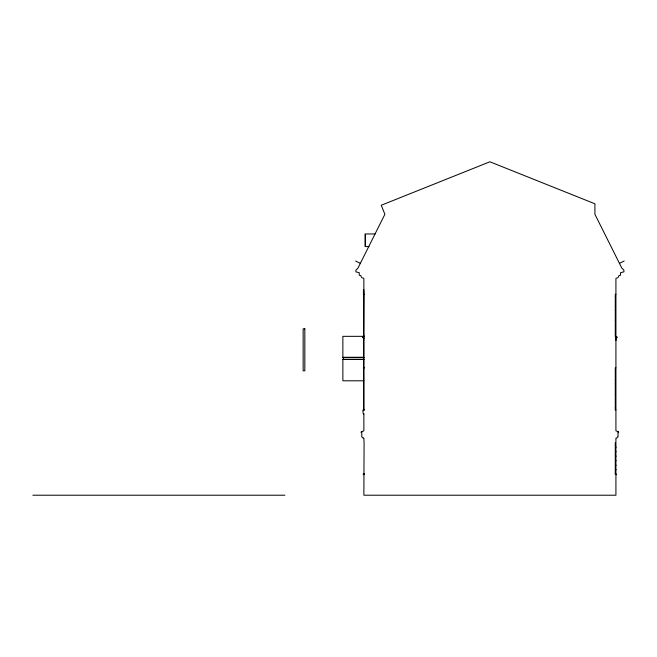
<?xml version="1.0" encoding="UTF-8"?>
<svg xmlns="http://www.w3.org/2000/svg" width="657" height="657" viewBox="0 0 657 657"><rect width="100%" height="100%" fill="white"/><g stroke="black" fill="none" stroke-linecap="round" stroke-linejoin="round"><path stroke-width="0.99" d="M363.871 337.427L362.845 337.427L363.871 336.852M615.921 446.99L615.921 447.409M615.921 451.49L615.921 451.917M615.921 455.991L615.921 456.418M615.921 460.491L615.921 460.918M615.921 465L615.921 465.419M615.921 469.5L615.921 469.919M363.239 474.748L364.504 473.549M619.452 263.375L624.15 261.026M364.504 336.105L362.845 336.696L362.845 337.427M364.504 409.623L362.845 410.214L363.239 413.729L363.871 414.05M363.239 474.436L364.504 473.984M374.991 233.966L365.054 233.966L365.054 246.572L369.029 246.572M363.871 289.597L363.452 289.597L363.452 294.32L364.504 294.32M363.871 290.649L363.666 337.008M615.921 294.32L615.289 294.32L615.289 336.335M363.871 336.335L342.872 336.335L342.872 357.441L363.871 357.441M615.921 336.852L616.948 337.427L615.921 337.427M363.871 338.117L363.239 338.117L363.239 336.852M615.921 338.117L616.553 338.117L616.553 336.852M363.871 338.33L363.452 338.117M615.921 338.33L616.34 338.117M363.871 340.531L363.666 338.33M615.921 340.531L616.135 338.33M342.872 357.334L363.871 357.334M363.871 359.33L342.872 359.33L342.872 380.797L363.871 380.797M342.872 359.436L363.871 359.404M363.871 367.838L364.504 367.838M615.921 367.838L615.289 367.838L615.289 409.845M32.85 495.214L284.9 495.214M615.289 336.105L616.948 336.696L616.948 337.427M615.289 409.623L615.921 409.845M615.289 473.984L616.553 474.748M355.642 261.026L360.34 263.375M615.289 473.549L616.553 474.436M615.395 295.978L615.395 296.824M615.395 306.211L615.395 307.057M615.395 309.948L615.395 310.786M615.395 320.181L615.395 321.018M615.395 333.83L615.395 334.676M615.395 369.497L615.395 370.334M615.395 379.73L615.395 380.567M615.395 383.466L615.395 384.304M615.395 393.691L615.395 394.537M615.395 407.348L615.395 408.186M615.395 444.362L615.395 445.2M615.395 454.595L615.395 455.432M615.395 471.71L615.395 472.547M615.289 442.703L615.289 474.206M365.473 235.025L365.473 245.513M363.871 410.633L363.871 278.568L363.452 278.149A2.521 2.521 0 0 1 360.931 275.628L359.256 275.209L359.256 272.688L355.889 271.85L355.889 270.167L357.991 268.072L384.879 214.297L381.257 205.247L489.9 161.786L594.913 203.793L594.913 214.297L621.801 268.072L623.904 270.167L623.904 271.85L620.545 272.688L620.545 275.209L618.861 275.628A2.521 2.521 0 0 1 616.34 278.149L615.921 278.568L615.921 430.852L618.615 431.813L618.615 432.651L618.023 431.904L618.023 436.938L617.391 436.938L616.759 438.203L615.921 438.203L615.921 495.214L363.871 495.214L364.085 442.703L363.871 438.203L363.034 438.203L363.034 437.57L361.769 436.938L361.769 431.904L361.178 432.651L361.178 431.813L363.871 430.852L363.871 413.754M363.666 341.377L363.666 410.633M343.291 357.441L343.291 359.33M304.823 328.812L303.148 328.812L303.148 370.819L304.823 370.819L304.823 328.812"/></g></svg>
